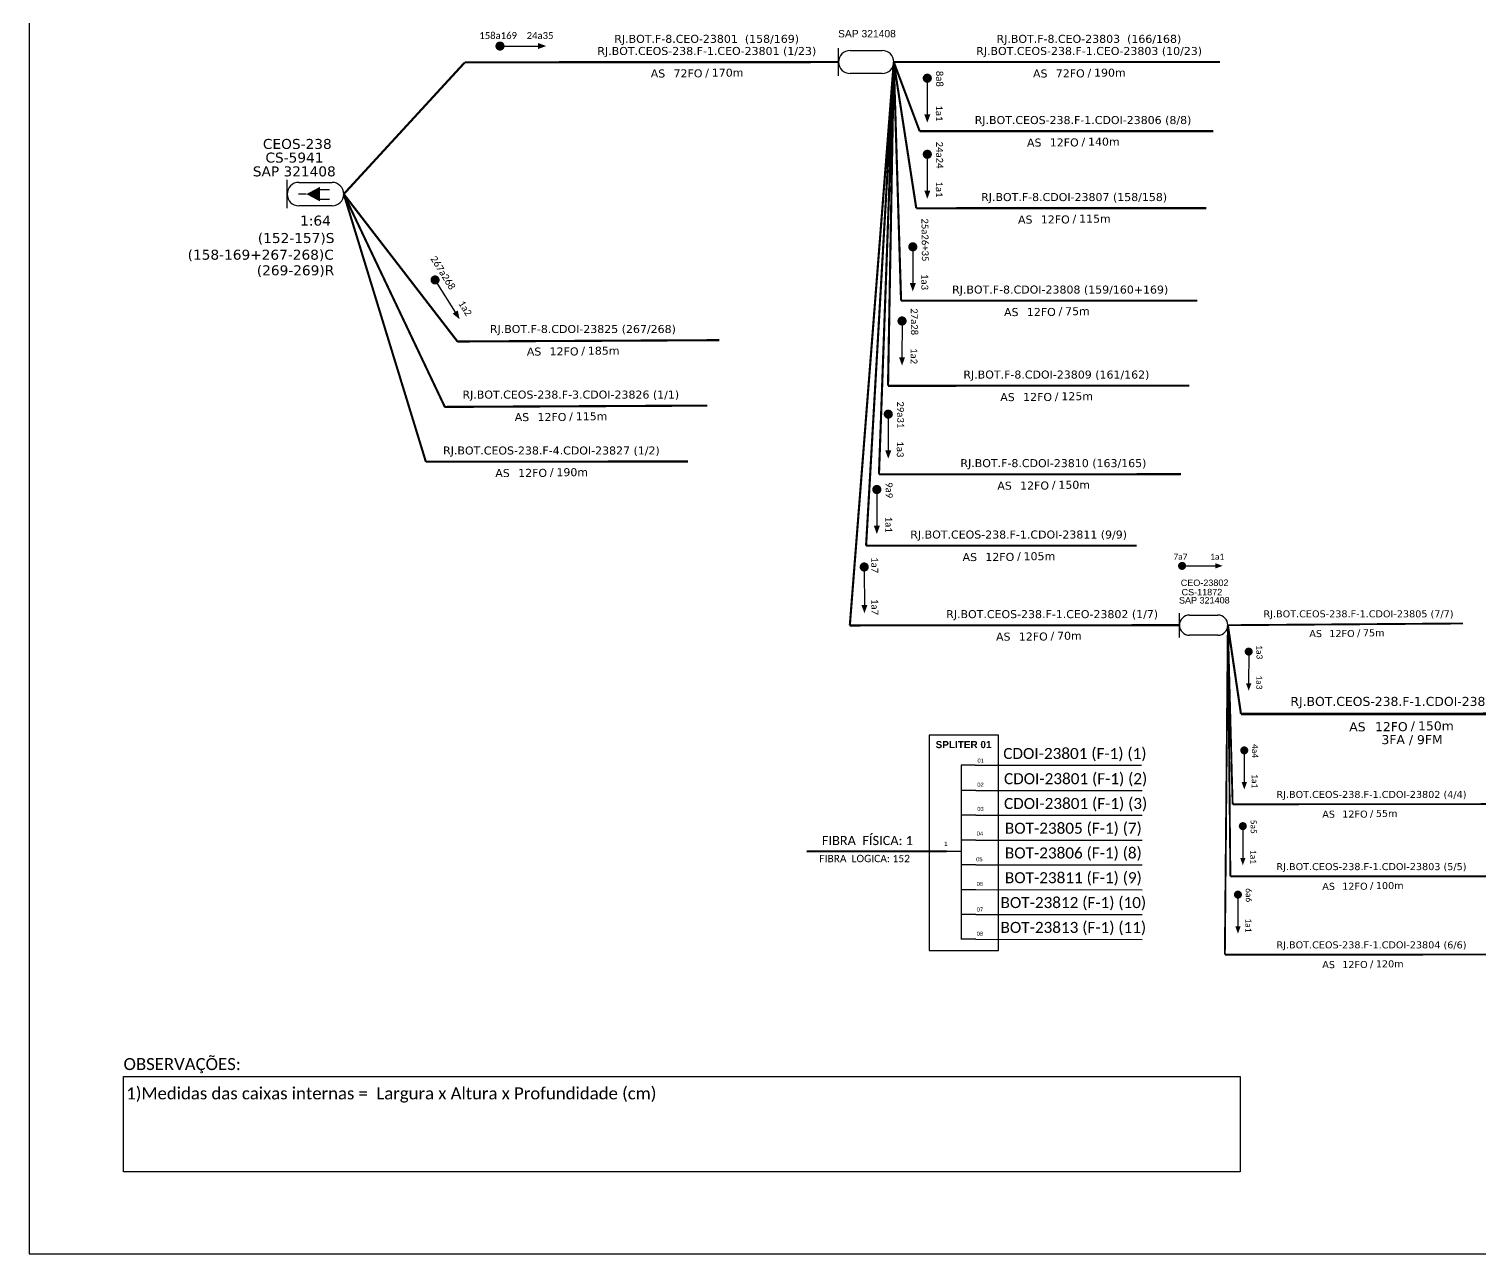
# Model space of a CAD drawing. Extents: x -4 to 837, y 1 to 595.
# Drawn here: x -3.8 to 357.7, y 1.3 to 306.5 of the extents above; entities that cross this region are included whole.
import ezdxf
from ezdxf.enums import TextEntityAlignment as Align

# ---------------------------------------------------------------- set-up
doc = ezdxf.new("R2010")
doc.units = 0
for name, color, linetype, lineweight in [("20.0-LEGENDA DOS CDO'S", 1, 'Continuous', 0), ('20.2-CDO_POSTE', 1, 'Continuous', 5), ('40.1-ETIQUETAS', 1, 'Continuous', 20)]:
    doc.layers.add(name, color=color, linetype=linetype, lineweight=lineweight)
for name, color, linetype in [('20.4-CEOS', 1, 'Continuous'), ('30.4-Selo', 7, 'Continuous'), ('CAP a instalar', 1, 'Continuous'), ('SETA', 7, 'Continuous')]:
    doc.layers.add(name, color=color, linetype=linetype)
doc.styles.add('ARIAL', font='arial.ttf')
doc.styles.add('MtXpl_Calibri', font='calibri.ttf')
doc.styles.add('siredit', font='verdana.ttf')
doc.styles.add('WMF-Calibri0', font='calibri.ttf')
doc.linetypes.add('FENCELINE1', pattern='A,0.25,-0.1,[133,ltypeshp.shx,S=0.1,R=0,X=-0.1,Y=0],-0.1,1', length=1.45)

# ---------------------------------------------------------------- blocks, each defined once
blk = doc.blocks.new('ETIQUETA_RS5F')
at = {"layer": '40.1-ETIQUETAS', "color": 0, "style": 'siredit'}
blk.add_text('/', height=1.5, dxfattribs=at).set_placement((1.58, -1.95), align=Align.MIDDLE_RIGHT)
for tag, p in [('ETIQUETA_R_PRIMARIA', (1.21, 4.1)), ('ETIQUETA_R_SECUNDARIA', (1.21, 2.1)), ('F_ATIVAS/F_MORTAS', (1.14, -4.24))]:
    blk.add_attdef(tag, text='', height=1.5, dxfattribs=at).set_placement(p, align=Align.MIDDLE_CENTER)
for tag, p in [('TIPO_CABO', (-6.58, -2.12)), ('CAP_CABO', (0.4, -2.09))]:
    blk.add_attdef(tag, text='', height=1.5, dxfattribs=at).set_placement(p, align=Align.MIDDLE_RIGHT)
blk.add_attdef('METROS', text='', height=1.5, dxfattribs=at).set_placement((2.14, -1.95), align=Align.MIDDLE_LEFT)
for tag, p in [('FUSÃO_1', (0.85, -8.39)), ('FUSÃO_2', (0.85, -10.6)), ('FUSÃO_3', (0.85, -12.93)), ('FUSÃO_4', (0.85, -15.14)), ('FUSÃO_5', (0.85, -17.16))]:
    blk.add_attdef(tag, text='', height=1.5, dxfattribs=at).set_placement(p, align=Align.CENTER)
blk = doc.blocks.new('CDOE-TEXTO PADRÃO')
at = {"layer": "20.0-LEGENDA DOS CDO'S", "color": 0, "style": 'ARIAL'}
for tag, p in [('CDO_N', (0.49, 7.39)), ('SAP', (0.51, 1.67)), ('CORDOALHA', (0.5, 4.33)), ('SPLITER_1', (0.59, -0.91)), ('SPLITER_2', (0.6, -3.55)), ('(XX-XX_F)S', (0.54, -8.29)), ('(XX-XX_L)S', (0.55, -10.83)), ('UMS', (0.55, -13.15))]:
    blk.add_attdef(tag, p, '', height=1.7, rotation=0.118, dxfattribs=at)
blk.add_attdef('FIBRAS_UTILIZADAS', text='', height=1.7, rotation=0.118, dxfattribs=at).set_placement((19.77, 7.43), align=Align.CENTER)
blk = doc.blocks.new('CEOS_RP_CT_DRT')
at = {"layer": '20.4-CEOS', "color": 0}
for p, q in [((-4.54, 1.19), (-1.19, 1.19)), ((-1.19, -1.19), (-4.54, -1.19))]:
    blk.add_line(p, q, dxfattribs=at)
for points in [[(-5.73, -1.43), (-5.73, 1.44)], [(-3.79, 0), (-4.59, 0)], [(-2.47, 0.48), (-1.45, 0.48)], [(-2.47, -0.52), (-1.45, -0.52)]]:
    blk.add_lwpolyline(points, dxfattribs=at)
blk.add_lwpolyline([(-3.79, 0, 0, 1.47, 0), (-2.41, 0, 1.47, 1.47, 0)], format="xyseb", dxfattribs=at)
for centre, start, end in [((-4.54, 0), 90, 270), ((-1.19, 0), 270, 90)]:
    blk.add_arc(centre, 1.19, start, end, dxfattribs=at)
at = {"layer": '20.4-CEOS', "color": 7, "style": 'siredit'}
for tag, p in [('Nº_DA_CEOS', (-2.86, 5.6)), ('LOCAL', (-2.86, 4.24)), ('SAP', (-2.86, 2.78)), ('RACIO_SPLITAGEM', (-2.86, -1.88)), ('FIBRAS_SPLITTER', (-2.86, -3.58)), ('FIBRAS_TOP_C', (-2.86, -5.08)), ('RESERVA_FINAIS', (-2.86, -6.39))]:
    blk.add_attdef(tag, text='', height=1.01, dxfattribs=at).set_placement(p, align=Align.TOP_CENTER)

msp = doc.modelspace()

# ---------------------------------------------------------------- linework, layer by layer
for p, q in [((-3.83, 595.26), (-3.83, 1.26)), ((-3.83, 1.26), (837.17, 1.26))]:
    msp.add_line(p, q)
at = {"color": 7, "linetype": 'Continuous'}
for p, q in [((228.45, 123.05), (228.45, 79.62)), ((231.97, 123.05), (228.45, 123.05)), ((232.14, 116.77), (228.63, 116.77)), ((232.14, 110.58), (228.63, 110.58)), ((224.8, 101.62), (228.43, 101.62)), ((232.14, 104.35), (228.63, 104.35)), ((232.14, 98.19), (228.63, 98.19)), ((232.14, 92.03), (228.63, 92.03)), ((232.14, 85.84), (228.63, 85.84)), ((232.14, 79.66), (228.63, 79.66))]:
    msp.add_line(p, q, dxfattribs=at)
at = {"color": 10, "linetype": 'Continuous'}
for p, q in [((231.97, 123.05), (273.34, 123.04)), ((232.14, 116.77), (273.52, 116.75)), ((232.14, 110.59), (273.52, 110.58)), ((232.14, 104.37), (273.52, 104.35)), ((232.14, 98.2), (273.52, 98.19)), ((232.14, 92.04), (273.52, 92.03)), ((232.14, 85.85), (273.52, 85.84)), ((232.14, 79.66), (273.52, 79.65))]:
    msp.add_line(p, q, dxfattribs=at)
at = {"color": 1, "linetype": 'Continuous', "lineweight": 60}
msp.add_line((224.8, 101.62), (190.01, 101.51), dxfattribs=at)
for points, const_width in [([(112.96, 302.23, 1), (114.1, 302.23, 1)], 1.14), ([(220, 294.8, 1), (220, 293.66, 1)], 1.14), ([(220.01, 275.83, 1), (220.01, 274.69, 1)], 1.14), ([(216.39, 252.77, 1), (216.39, 251.63, 1)], 1.14), ([(97.05, 244.44, 1), (97.65, 243.48, 1)], 1.14), ([(213.71, 234.3, 1), (213.71, 233.16, 1)], 1.14), ([(210.28, 211.09, 1), (210.28, 209.95, 1)], 1.14), ([(207.43, 192.31, 1), (207.43, 191.17, 1)], 1.14), ([(204.29, 173, 1), (204.29, 171.86, 1)], 1.14), ([(283, 172.71, 1), (284, 172.71, 1)], 1), ([(300.09, 151.85, 1), (300.09, 150.85, 1)], 1), ([(298.99, 127.24, 1), (298.99, 126.24, 1)], 1), ([(298.63, 108.36, 1), (298.63, 107.36, 1)], 1), ([(297.41, 91.3, 1), (297.41, 90.3, 1)], 1)]:
    msp.add_lwpolyline(points, format="xyb", close=True, dxfattribs=dict(const_width=const_width))
at = {"color": 7}
msp.add_lwpolyline([(220.48, 76.84), (237.76, 76.84), (237.76, 130.5), (220.48, 130.5)], close=True, dxfattribs=at)
at = {"color": 0}
msp.add_lwpolyline([(19.73, 45.46), (297.98, 45.46), (297.98, 21.75), (19.73, 21.75)], close=True, dxfattribs=at)
at = {"layer": '20.4-CEOS', "color": 7}
for p, q in [((197.89, 294.79), (197.89, 301.69)), ((200.76, 301.1), (208.79, 301.1)), ((208.79, 295.38), (200.76, 295.38))]:
    msp.add_line(p, q, dxfattribs=at)
at = {"layer": '20.4-CEOS', "color": 5}
for p, q in [((282.83, 154.9), (282.83, 160.95)), ((285.34, 160.44), (292.39, 160.44)), ((292.39, 155.42), (285.34, 155.42))]:
    msp.add_line(p, q, dxfattribs=at)
at = {"layer": '20.4-CEOS', "color": 7}
for centre, start, end in [((200.76, 298.24), 90, 270), ((208.79, 298.24), 270, 90)]:
    msp.add_arc(centre, 2.86, start, end, dxfattribs=at)
at = {"layer": '20.4-CEOS', "color": 5}
for centre, start, end in [((285.34, 157.93), 90, 270), ((292.39, 157.93), 270, 90)]:
    msp.add_arc(centre, 2.51, start, end, dxfattribs=at)
at = {"layer": 'CAP a instalar', "color": 7, "linetype": 'FENCELINE1', "ltscale": 7, "const_width": 0.532}
for points in [[(74.6, 265.35), (104.79, 298.19)], [(104.79, 298.19), (197.89, 298.24)], [(211.65, 298.24), (200.7, 157.87)], [(211.65, 298.24), (292.93, 298.24)], [(200.7, 157.87), (282.83, 157.93)]]:
    msp.add_lwpolyline(points, dxfattribs=at)
at = {"layer": 'CAP a instalar', "color": 8, "linetype": 'FENCELINE1', "ltscale": 7}
for points, const_width in [([(211.65, 298.24), (204.75, 177.73)], 0.532), ([(207.96, 195.52), (211.65, 298.24)], 0.532), ([(210.22, 217.58), (211.65, 298.24)], 0.532), ([(213.47, 238.77), (211.65, 298.24)], 0.532), ([(217.26, 261.82), (211.65, 298.24)], 0.532), ([(218.11, 281.01), (211.65, 298.24)], 0.532), ([(218.11, 281.01), (291.31, 281.04)], 0.532), ([(95.07, 198.61), (74.6, 265.35)], 0.532), ([(99.81, 212.26), (74.6, 265.35)], 0.532), ([(102.98, 228.56), (74.6, 265.35)], 0.532), ([(217.26, 261.82), (289.5, 261.85)], 0.532), ([(213.47, 238.77), (287.33, 238.81)], 0.532), ([(168.19, 228.95), (102.91, 228.62)], 0.532), ([(210.22, 217.58), (285.33, 217.62)], 0.532), ([(99.75, 212.32), (165.18, 212.65)], 0.532), ([(95.07, 198.66), (160.35, 198.72)], 0.532), ([(207.96, 195.52), (283.25, 195.55)], 0.532), ([(204.75, 177.73), (272.2, 177.77)], 0.532), ([(294.9, 157.93), (294.15, 75.83)], 0.467), ([(294.9, 157.93), (353.48, 158.36)], 0.467), ([(296.09, 113.31), (294.9, 157.93)], 0.467), ([(295.53, 95.33), (294.9, 157.93)], 0.467), ([(296.09, 113.31), (368.37, 113.36)], 0.467), ([(295.53, 95.33), (368.37, 95.38)], 0.467), ([(294.15, 75.83), (368.37, 75.88)], 0.467)]:
    msp.add_lwpolyline(points, dxfattribs=dict(at, const_width=const_width))
at = {"layer": 'CAP a instalar', "color": 1, "linetype": 'FENCELINE1', "ltscale": 7}
for points, const_width in [([(294.9, 157.93), (298.17, 135.79)], 0.532), ([(298.17, 135.79), (376.9, 135.85)], 0.683)]:
    msp.add_lwpolyline(points, dxfattribs=dict(at, const_width=const_width))
at = {"layer": 'SETA'}
for points in [[(113.96, 302.23), (123.76, 302.23)], [(220, 294.23), (219.99, 284.43)], [(220.01, 275.26), (220, 265.46)], [(216.39, 252.2), (216.38, 242.4)], [(97.57, 243.59), (102.76, 235.28)], [(213.71, 233.73), (213.7, 223.93)], [(210.28, 210.52), (210.27, 200.72)], [(207.43, 191.74), (207.42, 181.94)], [(204.29, 172), (204.33, 162.2)], [(283.87, 172.7), (292.47, 172.7)], [(300.09, 151.35), (300.08, 142.75)], [(298.99, 126.74), (298.98, 118.14)], [(298.63, 107.86), (298.62, 99.27)], [(297.41, 90.8), (297.4, 82.21)]]:
    msp.add_lwpolyline(points, dxfattribs=at)
for points in [[(122.97, 303), (125.06, 302.24), (122.97, 301.48)], [(220.77, 285.22), (220, 283.13), (219.25, 285.22)], [(220.77, 266.24), (220.01, 264.15), (219.26, 266.24)], [(217.16, 243.19), (216.39, 241.1), (215.64, 243.19)], [(103, 236.35), (103.46, 234.18), (101.71, 235.55)], [(214.47, 224.71), (213.71, 222.62), (212.96, 224.71)], [(211.04, 201.51), (210.28, 199.42), (209.52, 201.51)], [(208.2, 182.73), (207.43, 180.64), (206.68, 182.73)], [(291.78, 173.38), (293.61, 172.72), (291.78, 172.05)], [(205.1, 162.99), (204.35, 160.9), (203.58, 162.98)], [(300.76, 143.44), (300.09, 141.61), (299.43, 143.45)], [(299.66, 118.83), (299, 117), (298.33, 118.83)], [(299.3, 99.96), (298.63, 98.12), (297.97, 99.96)], [(298.08, 82.9), (297.42, 81.07), (296.75, 82.9)]]:
    msp.add_solid(points, dxfattribs=at)

# ---------------------------------------------------------------- block references
at = {"layer": '20.2-CDO_POSTE', "color": 7}
ref = msp.add_blockref('CDOE-TEXTO PADRÃO', (197.65, 298.98), dxfattribs=dict(at, xscale=1.080075732632108, yscale=1.080075732632108, zscale=1.080075732632108))
ref.add_attrib('CDO_N', 'SAP 321408', (197.77, 304.39), dxfattribs={"layer": "20.0-LEGENDA DOS CDO'S", "color": 0, "height": 1.836, "rotation": 0.118, "style": 'ARIAL'})
at = {"layer": '20.2-CDO_POSTE', "color": 5}
ref = msp.add_blockref('CDOE-TEXTO PADRÃO', (284.55, 160.6), dxfattribs=dict(at, xscale=0.947556147652673, yscale=0.947556147652673, zscale=0.947556147652673))
ref.add_attrib('CDO_N', 'CS-11872', (283.37, 165.35), dxfattribs={"layer": "20.0-LEGENDA DOS CDO'S", "color": 0, "height": 1.611, "rotation": 0.118, "style": 'ARIAL'})
ref.add_attrib('SAP', 'CEO-23802', (283.16, 167.68), dxfattribs={"layer": "20.0-LEGENDA DOS CDO'S", "color": 0, "height": 1.611, "rotation": 0.118, "style": 'ARIAL'})
ref = msp.add_blockref('CDOE-TEXTO PADRÃO', (282.62, 158.57), dxfattribs=dict(at, xscale=0.947556147652673, yscale=0.947556147652673, zscale=0.947556147652673))
ref.add_attrib('CDO_N', 'SAP 321408', (282.72, 163.32), dxfattribs={"layer": "20.0-LEGENDA DOS CDO'S", "color": 0, "height": 1.611, "rotation": 0.118, "style": 'ARIAL'})
at = {"layer": '20.4-CEOS', "color": 7}
ref = msp.add_blockref('CEOS_RP_CT_DRT', (74.6, 265.34), dxfattribs=dict(at, xscale=2.463983559640877, yscale=2.463983559640877, zscale=2.463983559640877))
ref.add_attrib('Nº_DA_CEOS', 'CEOS-238', dxfattribs={"color": 7, "height": 2.488, "style": 'siredit'}).set_placement((63.02, 279.09), align=Align.TOP_CENTER)
ref.add_attrib('LOCAL', 'CS-5941', dxfattribs={"color": 7, "height": 2.488, "style": 'siredit'}).set_placement((62.31, 275.69), align=Align.TOP_CENTER)
ref.add_attrib('SAP', 'SAP 321408', dxfattribs={"color": 7, "height": 2.488, "style": 'siredit'}).set_placement((62.27, 272.25), align=Align.TOP_CENTER)
ref.add_attrib('RACIO_SPLITAGEM', '1:64', dxfattribs={"color": 7, "height": 2.488, "style": 'siredit'}).set_placement((67.55, 259.98), align=Align.TOP_CENTER)
ref.add_attrib('FIBRAS_SPLITTER', '(152-157)S', dxfattribs={"color": 7, "height": 2.488, "style": 'siredit'}).set_placement((62.73, 255.65), align=Align.TOP_CENTER)
ref.add_attrib('FIBRAS_TOP_C', '(158-169+267-268)C', dxfattribs={"color": 7, "height": 2.4878, "style": 'siredit'}).set_placement((53.91, 251.49), align=Align.TOP_CENTER)
ref.add_attrib('RESERVA_FINAIS', '(269-269)R', dxfattribs={"color": 7, "height": 2.488, "style": 'siredit'}).set_placement((62.58, 247.6), align=Align.TOP_CENTER)
at = {"layer": '40.1-ETIQUETAS', "color": 7}
ref = msp.add_blockref('ETIQUETA_RS5F', (163.49, 298.21), dxfattribs=dict(at, xscale=1.329525771598378, yscale=1.329525771598378, zscale=1.329525771598378))
ref.add_attrib('ETIQUETA_R_PRIMARIA', 'RJ.BOT.F-8.CEO-23801  (158/169)', dxfattribs={"color": 0, "height": 1.9943, "style": 'siredit'}).set_placement((165.02, 304.03), align=Align.MIDDLE_CENTER)
ref.add_attrib('ETIQUETA_R_SECUNDARIA', 'RJ.BOT.CEOS-238.F-1.CEO-23801 (1/23)', dxfattribs={"color": 0, "height": 1.9943, "style": 'siredit'}).set_placement((165.06, 301.01), align=Align.MIDDLE_CENTER)
ref.add_attrib('TIPO_CABO', 'AS', dxfattribs={"color": 0, "height": 1.994, "style": 'siredit'}).set_placement((154.7, 295.4), align=Align.MIDDLE_RIGHT)
ref.add_attrib('CAP_CABO', '72FO', dxfattribs={"color": 0, "height": 1.994, "style": 'siredit'}).set_placement((163.98, 295.43), align=Align.MIDDLE_RIGHT)
ref.add_attrib('METROS', '170m', dxfattribs={"color": 0, "height": 1.994, "style": 'siredit'}).set_placement((166.3, 295.61), align=Align.MIDDLE_LEFT)
ref = msp.add_blockref('ETIQUETA_RS5F', (258.75, 298.21), dxfattribs=dict(at, xscale=1.329525771598378, yscale=1.329525771598378, zscale=1.329525771598378))
ref.add_attrib('ETIQUETA_R_PRIMARIA', 'RJ.BOT.F-8.CEO-23803  (166/168)', dxfattribs={"color": 0, "height": 1.9943, "style": 'siredit'}).set_placement((260.27, 304.03), align=Align.MIDDLE_CENTER)
ref.add_attrib('ETIQUETA_R_SECUNDARIA', 'RJ.BOT.CEOS-238.F-1.CEO-23803 (10/23)', dxfattribs={"color": 0, "height": 1.9943, "style": 'siredit'}).set_placement((260.32, 301.01), align=Align.MIDDLE_CENTER)
ref.add_attrib('TIPO_CABO', 'AS', dxfattribs={"color": 0, "height": 1.994, "style": 'siredit'}).set_placement((249.95, 295.4), align=Align.MIDDLE_RIGHT)
ref.add_attrib('CAP_CABO', '72FO', dxfattribs={"color": 0, "height": 1.994, "style": 'siredit'}).set_placement((259.23, 295.43), align=Align.MIDDLE_RIGHT)
ref.add_attrib('METROS', '190m', dxfattribs={"color": 0, "height": 1.994, "style": 'siredit'}).set_placement((261.55, 295.61), align=Align.MIDDLE_LEFT)
at = {"layer": '40.1-ETIQUETAS', "color": 8}
ref = msp.add_blockref('ETIQUETA_RS5F', (257.24, 281.01), dxfattribs=dict(at, xscale=1.329525771598378, yscale=1.329525771598378, zscale=1.329525771598378))
ref.add_attrib('ETIQUETA_R_SECUNDARIA', 'RJ.BOT.CEOS-238.F-1.CDOI-23806 (8/8)', dxfattribs={"layer": '30.4-Selo', "color": 0, "height": 1.9943, "style": 'siredit'}).set_placement((258.81, 283.8), align=Align.MIDDLE_CENTER)
ref.add_attrib('TIPO_CABO', 'AS', dxfattribs={"color": 0, "height": 1.994, "style": 'siredit'}).set_placement((248.45, 278.19), align=Align.MIDDLE_RIGHT)
ref.add_attrib('CAP_CABO', '12FO', dxfattribs={"color": 0, "height": 1.994, "style": 'siredit'}).set_placement((257.73, 278.22), align=Align.MIDDLE_RIGHT)
ref.add_attrib('METROS', '140m', dxfattribs={"color": 0, "height": 1.994, "style": 'siredit'}).set_placement((260.05, 278.41), align=Align.MIDDLE_LEFT)
ref = msp.add_blockref('ETIQUETA_RS5F', (255.01, 261.81), dxfattribs=dict(at, xscale=1.329525771598378, yscale=1.329525771598378, zscale=1.329525771598378))
ref.add_attrib('ETIQUETA_R_SECUNDARIA', 'RJ.BOT.F-8.CDOI-23807 (158/158)', dxfattribs={"layer": '30.4-Selo', "color": 0, "height": 1.9943, "style": 'siredit'}).set_placement((256.59, 264.61), align=Align.MIDDLE_CENTER)
ref.add_attrib('TIPO_CABO', 'AS', dxfattribs={"color": 0, "height": 1.994, "style": 'siredit'}).set_placement((246.22, 259), align=Align.MIDDLE_RIGHT)
ref.add_attrib('CAP_CABO', '12FO', dxfattribs={"color": 0, "height": 1.994, "style": 'siredit'}).set_placement((255.5, 259.03), align=Align.MIDDLE_RIGHT)
ref.add_attrib('METROS', '115m', dxfattribs={"color": 0, "height": 1.994, "style": 'siredit'}).set_placement((257.82, 259.22), align=Align.MIDDLE_LEFT)
ref = msp.add_blockref('ETIQUETA_RS5F', (251.54, 238.77), dxfattribs=dict(at, xscale=1.329525771598378, yscale=1.329525771598378, zscale=1.329525771598378))
ref.add_attrib('ETIQUETA_R_SECUNDARIA', 'RJ.BOT.F-8.CDOI-23808 (159/160+169)', dxfattribs={"layer": '30.4-Selo', "color": 0, "height": 1.9943, "style": 'siredit'}).set_placement((253.11, 241.56), align=Align.MIDDLE_CENTER)
ref.add_attrib('TIPO_CABO', 'AS', dxfattribs={"color": 0, "height": 1.994, "style": 'siredit'}).set_placement((242.74, 235.95), align=Align.MIDDLE_RIGHT)
ref.add_attrib('CAP_CABO', '12FO', dxfattribs={"color": 0, "height": 1.994, "style": 'siredit'}).set_placement((252.02, 235.98), align=Align.MIDDLE_RIGHT)
ref.add_attrib('METROS', '75m', dxfattribs={"color": 0, "height": 1.994, "style": 'siredit'}).set_placement((254.34, 236.17), align=Align.MIDDLE_LEFT)
ref = msp.add_blockref('ETIQUETA_RS5F', (132.61, 228.93), dxfattribs=dict(at, xscale=1.329525771598378, yscale=1.329525771598378, zscale=1.329525771598378))
ref.add_attrib('ETIQUETA_R_SECUNDARIA', 'RJ.BOT.F-8.CDOI-23825 (267/268)', dxfattribs={"layer": '30.4-Selo', "color": 0, "height": 1.9943, "style": 'siredit'}).set_placement((134.18, 231.73), align=Align.MIDDLE_CENTER)
ref.add_attrib('TIPO_CABO', 'AS', dxfattribs={"color": 0, "height": 1.994, "style": 'siredit'}).set_placement((123.82, 226.12), align=Align.MIDDLE_RIGHT)
ref.add_attrib('CAP_CABO', '12FO', dxfattribs={"color": 0, "height": 1.994, "style": 'siredit'}).set_placement((133.1, 226.15), align=Align.MIDDLE_RIGHT)
ref.add_attrib('METROS', '185m', dxfattribs={"color": 0, "height": 1.994, "style": 'siredit'}).set_placement((135.42, 226.33), align=Align.MIDDLE_LEFT)
ref = msp.add_blockref('ETIQUETA_RS5F', (250.6, 217.58), dxfattribs=dict(at, xscale=1.329525771598378, yscale=1.329525771598378, zscale=1.329525771598378))
ref.add_attrib('ETIQUETA_R_SECUNDARIA', 'RJ.BOT.F-8.CDOI-23809 (161/162)', dxfattribs={"layer": '30.4-Selo', "color": 0, "height": 1.9943, "style": 'siredit'}).set_placement((252.17, 220.38), align=Align.MIDDLE_CENTER)
ref.add_attrib('TIPO_CABO', 'AS', dxfattribs={"color": 0, "height": 1.994, "style": 'siredit'}).set_placement((241.8, 214.77), align=Align.MIDDLE_RIGHT)
ref.add_attrib('CAP_CABO', '12FO', dxfattribs={"color": 0, "height": 1.994, "style": 'siredit'}).set_placement((251.09, 214.8), align=Align.MIDDLE_RIGHT)
ref.add_attrib('METROS', '125m', dxfattribs={"color": 0, "height": 1.994, "style": 'siredit'}).set_placement((253.41, 214.98), align=Align.MIDDLE_LEFT)
ref = msp.add_blockref('ETIQUETA_RS5F', (129.59, 212.59), dxfattribs=dict(at, xscale=1.329525771598378, yscale=1.329525771598378, zscale=1.329525771598378))
ref.add_attrib('ETIQUETA_R_SECUNDARIA', 'RJ.BOT.CEOS-238.F-3.CDOI-23826 (1/1)', dxfattribs={"layer": '30.4-Selo', "color": 0, "height": 1.9943, "style": 'siredit'}).set_placement((131.17, 215.39), align=Align.MIDDLE_CENTER)
ref.add_attrib('TIPO_CABO', 'AS', dxfattribs={"color": 0, "height": 1.994, "style": 'siredit'}).set_placement((120.8, 209.78), align=Align.MIDDLE_RIGHT)
ref.add_attrib('CAP_CABO', '12FO', dxfattribs={"color": 0, "height": 1.994, "style": 'siredit'}).set_placement((130.08, 209.81), align=Align.MIDDLE_RIGHT)
ref.add_attrib('METROS', '115m', dxfattribs={"color": 0, "height": 1.994, "style": 'siredit'}).set_placement((132.4, 209.99), align=Align.MIDDLE_LEFT)
ref = msp.add_blockref('ETIQUETA_RS5F', (124.77, 198.66), dxfattribs=dict(at, xscale=1.329525771598378, yscale=1.329525771598378, zscale=1.329525771598378))
ref.add_attrib('ETIQUETA_R_SECUNDARIA', 'RJ.BOT.CEOS-238.F-4.CDOI-23827 (1/2)', dxfattribs={"layer": '30.4-Selo', "color": 0, "height": 1.9943, "style": 'siredit'}).set_placement((126.34, 201.46), align=Align.MIDDLE_CENTER)
ref.add_attrib('TIPO_CABO', 'AS', dxfattribs={"color": 0, "height": 1.994, "style": 'siredit'}).set_placement((115.97, 195.85), align=Align.MIDDLE_RIGHT)
ref.add_attrib('CAP_CABO', '12FO', dxfattribs={"color": 0, "height": 1.994, "style": 'siredit'}).set_placement((125.26, 195.88), align=Align.MIDDLE_RIGHT)
ref.add_attrib('METROS', '190m', dxfattribs={"color": 0, "height": 1.994, "style": 'siredit'}).set_placement((127.58, 196.06), align=Align.MIDDLE_LEFT)
ref = msp.add_blockref('ETIQUETA_RS5F', (249.85, 195.51), dxfattribs=dict(at, xscale=1.329525771598378, yscale=1.329525771598378, zscale=1.329525771598378))
ref.add_attrib('ETIQUETA_R_SECUNDARIA', 'RJ.BOT.F-8.CDOI-23810 (163/165)', dxfattribs={"layer": '30.4-Selo', "color": 0, "height": 1.9943, "style": 'siredit'}).set_placement((251.43, 198.31), align=Align.MIDDLE_CENTER)
ref.add_attrib('TIPO_CABO', 'AS', dxfattribs={"color": 0, "height": 1.994, "style": 'siredit'}).set_placement((241.06, 192.7), align=Align.MIDDLE_RIGHT)
ref.add_attrib('CAP_CABO', '12FO', dxfattribs={"color": 0, "height": 1.994, "style": 'siredit'}).set_placement((250.34, 192.73), align=Align.MIDDLE_RIGHT)
ref.add_attrib('METROS', '150m', dxfattribs={"color": 0, "height": 1.994, "style": 'siredit'}).set_placement((252.66, 192.91), align=Align.MIDDLE_LEFT)
ref = msp.add_blockref('ETIQUETA_RS5F', (241.2, 177.73), dxfattribs=dict(at, xscale=1.329525771598378, yscale=1.329525771598378, zscale=1.329525771598378))
ref.add_attrib('ETIQUETA_R_SECUNDARIA', 'RJ.BOT.CEOS-238.F-1.CDOI-23811 (9/9)', dxfattribs={"layer": '30.4-Selo', "color": 0, "height": 1.9943, "style": 'siredit'}).set_placement((242.77, 180.52), align=Align.MIDDLE_CENTER)
ref.add_attrib('TIPO_CABO', 'AS', dxfattribs={"color": 0, "height": 1.994, "style": 'siredit'}).set_placement((232.4, 174.91), align=Align.MIDDLE_RIGHT)
ref.add_attrib('CAP_CABO', '12FO', dxfattribs={"color": 0, "height": 1.994, "style": 'siredit'}).set_placement((241.68, 174.94), align=Align.MIDDLE_RIGHT)
ref.add_attrib('METROS', '105m', dxfattribs={"color": 0, "height": 1.994, "style": 'siredit'}).set_placement((244, 175.13), align=Align.MIDDLE_LEFT)
at = {"layer": '40.1-ETIQUETAS', "color": 7}
ref = msp.add_blockref('ETIQUETA_RS5F', (249.53, 157.89), dxfattribs=dict(at, xscale=1.329525771598378, yscale=1.329525771598378, zscale=1.329525771598378))
ref.add_attrib('ETIQUETA_R_SECUNDARIA', 'RJ.BOT.CEOS-238.F-1.CEO-23802 (1/7)', dxfattribs={"color": 0, "height": 1.9943, "style": 'siredit'}).set_placement((251.11, 160.69), align=Align.MIDDLE_CENTER)
ref.add_attrib('TIPO_CABO', 'AS', dxfattribs={"color": 0, "height": 1.994, "style": 'siredit'}).set_placement((240.74, 155.08), align=Align.MIDDLE_RIGHT)
ref.add_attrib('CAP_CABO', '12FO', dxfattribs={"color": 0, "height": 1.994, "style": 'siredit'}).set_placement((250.02, 155.11), align=Align.MIDDLE_RIGHT)
ref.add_attrib('METROS', '70m', dxfattribs={"color": 0, "height": 1.994, "style": 'siredit'}).set_placement((252.34, 155.3), align=Align.MIDDLE_LEFT)
at = {"layer": '40.1-ETIQUETAS', "color": 8}
ref = msp.add_blockref('ETIQUETA_RS5F', (326.07, 158.3), dxfattribs=dict(at, xscale=1.16639998499977, yscale=1.16639998499977, zscale=1.16639998499977))
ref.add_attrib('ETIQUETA_R_SECUNDARIA', 'RJ.BOT.CEOS-238.F-1.CDOI-23805 (7/7)', dxfattribs={"layer": '30.4-Selo', "color": 0, "height": 1.7496, "style": 'siredit'}).set_placement((327.45, 160.76), align=Align.MIDDLE_CENTER)
ref.add_attrib('TIPO_CABO', 'AS', dxfattribs={"color": 0, "height": 1.75, "style": 'siredit'}).set_placement((318.36, 155.84), align=Align.MIDDLE_RIGHT)
ref.add_attrib('CAP_CABO', '12FO', dxfattribs={"color": 0, "height": 1.75, "style": 'siredit'}).set_placement((326.5, 155.86), align=Align.MIDDLE_RIGHT)
ref.add_attrib('METROS', '75m', dxfattribs={"color": 0, "height": 1.75, "style": 'siredit'}).set_placement((328.54, 156.03), align=Align.MIDDLE_LEFT)
at = {"layer": '40.1-ETIQUETAS', "color": 1}
ref = msp.add_blockref('ETIQUETA_RS5F', (339.14, 135.78), dxfattribs=dict(at, xscale=1.498504013282155, yscale=1.498504013282155, zscale=1.498504013282155))
ref.add_attrib('ETIQUETA_R_SECUNDARIA', 'RJ.BOT.CEOS-238.F-1.CDOI-23801 (1/3)', dxfattribs={"layer": '30.4-Selo', "color": 0, "height": 2.2478, "style": 'siredit'}).set_placement((340.91, 138.94), align=Align.MIDDLE_CENTER)
ref.add_attrib('TIPO_CABO', 'AS', dxfattribs={"color": 0, "height": 2.248, "style": 'siredit'}).set_placement((329.22, 132.61), align=Align.MIDDLE_RIGHT)
ref.add_attrib('CAP_CABO', '12FO', dxfattribs={"color": 0, "height": 2.248, "style": 'siredit'}).set_placement((339.69, 132.65), align=Align.MIDDLE_RIGHT)
ref.add_attrib('METROS', '150m', dxfattribs={"color": 0, "height": 2.248, "style": 'siredit'}).set_placement((342.3, 132.85), align=Align.MIDDLE_LEFT)
ref.add_attrib('F_ATIVAS/F_MORTAS', '3FA / 9FM', dxfattribs={"color": 0, "height": 2.248, "style": 'siredit'}).set_placement((340.8, 129.42), align=Align.MIDDLE_CENTER)
at = {"layer": '40.1-ETIQUETAS', "color": 8}
ref = msp.add_blockref('ETIQUETA_RS5F', (329.3, 113.3), dxfattribs=dict(at, xscale=1.16639998499977, yscale=1.16639998499977, zscale=1.16639998499977))
ref.add_attrib('ETIQUETA_R_SECUNDARIA', 'RJ.BOT.CEOS-238.F-1.CDOI-23802 (4/4)', dxfattribs={"layer": '30.4-Selo', "color": 0, "height": 1.7496, "style": 'siredit'}).set_placement((330.68, 115.76), align=Align.MIDDLE_CENTER)
ref.add_attrib('TIPO_CABO', 'AS', dxfattribs={"color": 0, "height": 1.75, "style": 'siredit'}).set_placement((321.59, 110.84), align=Align.MIDDLE_RIGHT)
ref.add_attrib('CAP_CABO', '12FO', dxfattribs={"color": 0, "height": 1.75, "style": 'siredit'}).set_placement((329.73, 110.86), align=Align.MIDDLE_RIGHT)
ref.add_attrib('METROS', '55m', dxfattribs={"color": 0, "height": 1.75, "style": 'siredit'}).set_placement((331.77, 111.03), align=Align.MIDDLE_LEFT)
ref = msp.add_blockref('ETIQUETA_RS5F', (329.3, 95.33), dxfattribs=dict(at, xscale=1.16639998499977, yscale=1.16639998499977, zscale=1.16639998499977))
ref.add_attrib('ETIQUETA_R_SECUNDARIA', 'RJ.BOT.CEOS-238.F-1.CDOI-23803 (5/5)', dxfattribs={"layer": '30.4-Selo', "color": 0, "height": 1.7496, "style": 'siredit'}).set_placement((330.68, 97.78), align=Align.MIDDLE_CENTER)
ref.add_attrib('TIPO_CABO', 'AS', dxfattribs={"color": 0, "height": 1.75, "style": 'siredit'}).set_placement((321.59, 92.86), align=Align.MIDDLE_RIGHT)
ref.add_attrib('CAP_CABO', '12FO', dxfattribs={"color": 0, "height": 1.75, "style": 'siredit'}).set_placement((329.73, 92.89), align=Align.MIDDLE_RIGHT)
ref.add_attrib('METROS', '100m', dxfattribs={"color": 0, "height": 1.75, "style": 'siredit'}).set_placement((331.77, 93.05), align=Align.MIDDLE_LEFT)
ref = msp.add_blockref('ETIQUETA_RS5F', (329.3, 75.83), dxfattribs=dict(at, xscale=1.16639998499977, yscale=1.16639998499977, zscale=1.16639998499977))
ref.add_attrib('ETIQUETA_R_SECUNDARIA', 'RJ.BOT.CEOS-238.F-1.CDOI-23804 (6/6)', dxfattribs={"layer": '30.4-Selo', "color": 0, "height": 1.7496, "style": 'siredit'}).set_placement((330.68, 78.28), align=Align.MIDDLE_CENTER)
ref.add_attrib('TIPO_CABO', 'AS', dxfattribs={"color": 0, "height": 1.75, "style": 'siredit'}).set_placement((321.59, 73.36), align=Align.MIDDLE_RIGHT)
ref.add_attrib('CAP_CABO', '12FO', dxfattribs={"color": 0, "height": 1.75, "style": 'siredit'}).set_placement((329.73, 73.39), align=Align.MIDDLE_RIGHT)
ref.add_attrib('METROS', '120m', dxfattribs={"color": 0, "height": 1.75, "style": 'siredit'}).set_placement((331.77, 73.55), align=Align.MIDDLE_LEFT)

# ---------------------------------------------------------------- texts
at = {"color": 1, "style": 'MtXpl_Calibri'}
for s, p in [('CDOI-23801 (F-1) (1)', (238.94, 124.59)), ('CDOI-23801 (F-1) (2)', (239.12, 118.31)), ('CDOI-23801 (F-1) (3)', (239.12, 112.13))]:
    msp.add_text(s, height=2.7432, dxfattribs=at).set_placement(p)
for s, style, p in [('OBSERVAÇÕES:', 'WMF-Calibri0', (19.71, 47.08)), ('1)Medidas das caixas internas =  Largura x Altura x Profundidade (cm)', 'MtXpl_Calibri', (20.4, 39.78))]:
    msp.add_text(s, height=3, dxfattribs=dict(style=style)).set_placement(p)
at = {"attachment_point": 5}
for s, insert, char_height, width in [('\\C7;\\fCalibri|b0|i0|c0|p34;158a169', (113.07, 304.84), 1.7098, 28.9053), ('\\C7;\\fCalibri|b0|i0|c0|p34;24a35', (123.51, 304.84), 1.7098, 28.9053), ('\\C7;\\fCalibri|b0|i0|c0|p34;7a7', (283.09, 175), 1.5, 25.3588), ('\\C7;\\fCalibri|b0|i0|c0|p34;1a1', (292.25, 175), 1.5, 25.3588), ('\\C10;\\fArial|b1|i0|c0|p34;SPLITER 01', (229.04, 128.17), 1.7753, 17.28), ('\\C7;\\fArial|b0|i0|;\\H1.0273588255048;01 ', (233.31, 124.19), 1.7753, 3.5602), ('\\C7;\\fArial|b0|i0|;\\H1.0273588255048;02 ', (233.26, 118.19), 1.7753, 3.7582), ('\\C7;\\fArial|b0|i0|;\\H1.0273588255048;03 ', (233.26, 112.14), 1.7753, 3.456), ('\\C7;\\fCalibri|b0|i0|c0|p34;BOT-23805 (F-1) (7)', (256.4, 107.04), 2.7432, 80.6352), ('\\C7;\\fCalibri|b0|i0|c0|p34;FIBRA  FÍSICA: 1', (205.08, 104.27), 2.2859, 34.56), ('\\C7;\\fArial|b0|i0|;\\H1.0273588255048;04 ', (233.11, 106), 1.7753, 3.7582), ('\\C7;\\fArial|b0|i0|;\\H1.0273588255048;1', (224.63, 103.45), 1.7753, 1.7584), ('\\C7;\\fCalibri|b0|i0|c0|p34;BOT-23806 (F-1) (8)', (256.4, 100.88), 2.7432, 80.6352), ('\\C7;\\fCalibri|b0|i0|c0|p34;FIBRA  LOGICA: 152', (204.39, 99.78), 1.8289, 34.56), ('\\C7;\\fArial|b0|i0|;\\H1.0273588255048;05 ', (232.98, 99.59), 1.7753, 4.6222), ('\\C7;\\fCalibri|b0|i0|c0|p34;BOT-23811 (F-1) (9)', (256.4, 94.71), 2.7432, 80.6352), ('\\C7;\\fArial|b0|i0|;\\H1.0273588255048;06 ', (233.11, 93.45), 1.7753, 3.7582), ('\\C7;\\fCalibri|b0|i0|c0|p34;BOT-23812 (F-1) (10)', (256.4, 88.52), 2.7432, 80.6352), ('\\C7;\\fArial|b0|i0|;\\H1.0273588255048;07 ', (233.11, 87.09), 1.7753, 3.7582), ('\\C7;\\fCalibri|b0|i0|c0|p34;BOT-23813 (F-1) (11)', (256.4, 82.33), 2.7432, 80.6352), ('\\C7;\\fArial|b0|i0|;\\H1.0273588255048;08 ', (233.11, 81.04), 1.7753, 3.7582)]:
    msp.add_mtext(s, dxfattribs=dict(at, insert=insert, char_height=char_height, width=width))
for s, insert, char_height, width, rotation in [('\\C7;\\fCalibri|b0|i0|c0|p34;8a8', (223.06, 294.06), 1.7098, 28.9053, 270.6666), ('\\C7;\\fCalibri|b0|i0|c0|p34;1a1', (222.99, 285.47), 1.7098, 28.9053, 269.9383), ('{\\fCalibri|b0|i0|c0|p34;\\C7;24a24}', (223.07, 275.08), 1.7098, 28.9053, 270.6666), ('{\\fCalibri|b0|i0|c0|p34;\\C7;1a1}', (222.99, 266.5), 1.7098, 28.9053, 269.9383), ('\\C7;\\fCalibri|b0|i0|c0|p34;25a26+35', (219.45, 253.93), 1.7098, 28.9053, 270.6666), ('\\C7;\\fCalibri|b0|i0|c0|p34;267a268', (99.32, 245.74), 1.7098, 28.9053, 301.9445), ('\\C7;\\fCalibri|b0|i0|c0|p34;1a3', (219.38, 243.44), 1.7098, 28.9053, 269.9383), ('\\C7;\\fCalibri|b0|i0|c0|p34;1a2', (104.84, 236.88), 1.7098, 28.9053, 301.9445), ('{\\fCalibri|b0|i0|c0|p34;\\C7;27a28}', (216.77, 233.55), 1.7098, 28.9053, 270.6666), ('{\\fCalibri|b0|i0|c0|p34;\\C7;1a2}', (216.69, 224.97), 1.7098, 28.9053, 269.9383), ('{\\fCalibri|b0|i0|c0|p34;\\C7;29a31}', (213.34, 210.35), 1.7098, 28.9053, 270.6666), ('{\\fCalibri|b0|i0|c0|p34;\\C7;1a3}', (213.26, 201.76), 1.7098, 28.9053, 269.9383), ('\\C7;\\fCalibri|b0|i0|c0|p34;9a9', (210.49, 191.57), 1.7098, 28.9053, 270.6666), ('\\C7;\\fCalibri|b0|i0|c0|p34;1a1', (210.42, 182.98), 1.7098, 28.9053, 269.9383), ('{\\fCalibri|b0|i0|c0|p34;\\C7;1a7}', (206.9, 172.9), 1.7098, 28.9053, 270.237), ('{\\fCalibri|b0|i0|c0|p34;\\C7;1a7}', (206.94, 162.46), 1.7098, 28.9053, 270.237), ('\\C7;\\fCalibri|b0|i0|c0|p34;1a3', (302.77, 151.2), 1.5, 25.3588, 270.6666), ('\\C7;\\fCalibri|b0|i0|c0|p34;1a3', (302.71, 143.67), 1.5, 25.3588, 269.9383), ('\\C7;\\fCalibri|b0|i0|c0|p34;4a4', (301.68, 126.59), 1.5, 25.3588, 270.6666), ('\\C7;\\fCalibri|b0|i0|c0|p34;1a1', (301.61, 119.06), 1.5, 25.3588, 269.9383), ('\\C7;\\fCalibri|b0|i0|c0|p34;5a5', (301.31, 107.71), 1.5, 25.3588, 270.6666), ('\\C7;\\fCalibri|b0|i0|c0|p34;1a1', (301.25, 100.18), 1.5, 25.3588, 269.9383), ('\\C7;\\fCalibri|b0|i0|c0|p34;6a6', (300.1, 90.66), 1.5, 25.3588, 270.6666), ('\\C7;\\fCalibri|b0|i0|c0|p34;1a1', (300.03, 83.12), 1.5, 25.3588, 269.9383)]:
    msp.add_mtext(s, dxfattribs=dict(at, insert=insert, char_height=char_height, width=width, rotation=rotation))

doc.saveas('drawing.dxf')
